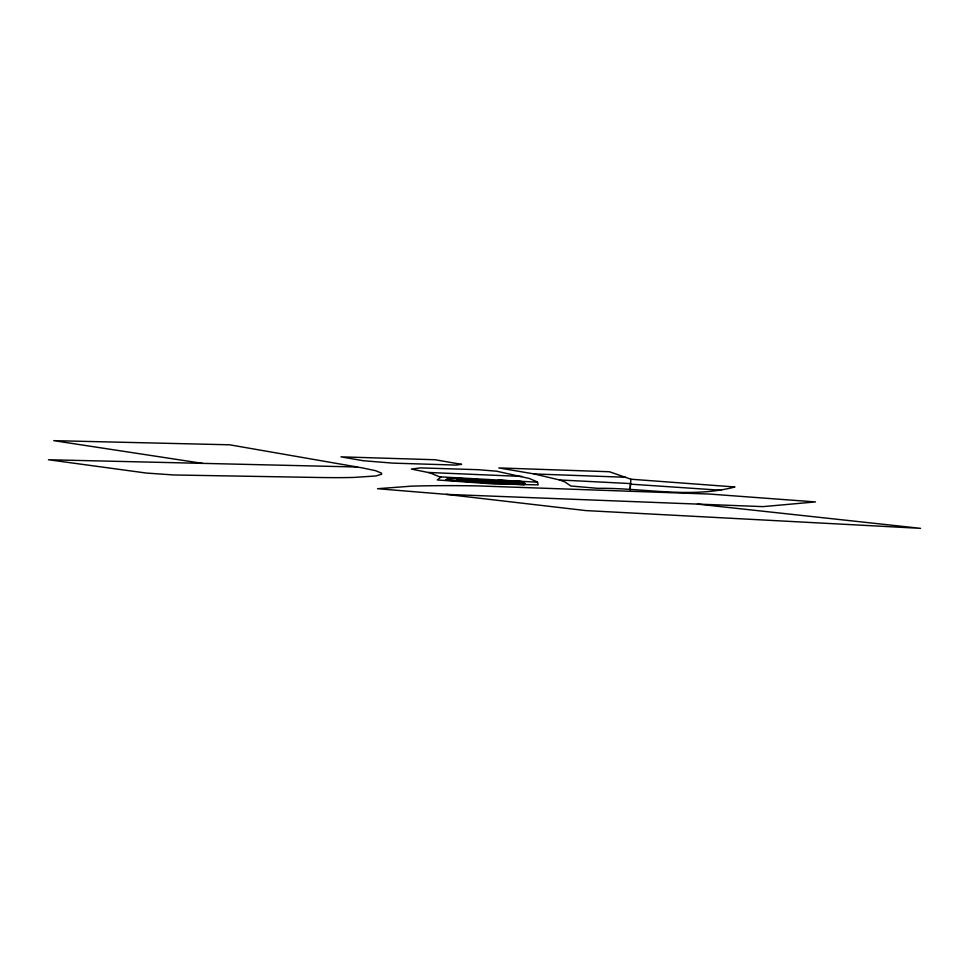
<?xml version="1.0" encoding="UTF-8"?>
<svg xmlns="http://www.w3.org/2000/svg" width="969" height="969" viewBox="0 0 969 969"><rect width="100%" height="100%" fill="white"/><g stroke="black" fill="none" stroke-linecap="round" stroke-linejoin="round"><path stroke-width="1.45" d="M630.916 479.219L630.044 489.999L630.589 483.579L559.501 479.958L534.137 473.95L498.841 467.918L609.453 471.746L630.916 479.219L734.938 486.971C690.267 498.781 643.186 487.71 597.837 488.34L570.802 486.002L564.842 481.884L559.501 479.958M441.161 476.918L437.298 479.958L492.264 483.87L538.195 484.875L537.359 481.944L529.353 478.48L496.564 471.2L478.105 469.699L420.437 467.894L411.365 469.081L429.776 472.787L439.599 476.833L537.565 482.211M465.58 481.423L467.409 479.837M468.633 479.013L448.235 477.947M475.718 481.557L477.063 480.491M486.729 481.133L485.275 482.271L504.595 483.567L506.048 482.429M499.544 481.084L524.229 483.034M514.345 484.137L515.702 483.071M357.222 466.997L48.45 459.742L146.307 473.054L173.923 474.98L317.154 477.463A164.161 9.738 3.6 0 0 353.697 477.438L375.96 475.961L381.616 474.216L381.556 473.163L375.681 470.704L362.406 467.906L229.58 444.795L53.755 440.653L202.557 463.364M494.033 483.325L523.006 484.003L524.58 482.756L448.586 477.669L445.534 480.079L495.474 483.422M534.137 473.95L625.683 477.269M446.212 494.36L762.991 506.63L815.462 501.918L709.502 494.057L476.796 485.869A297.737 17.66 3.6 0 0 411.45 486.159L377.522 488.715L446.212 494.36L585.651 510.566L920.55 528.347L697.426 504.098M428.371 472.472L521.964 476.457M630.516 484.149L721.118 490.253M485.372 482.199L456.399 480.261L457.743 479.195L525.355 483.713L524.011 484.779L504.692 483.495M446.067 479.655L466.113 480.999M498.55 480.079L498.005 480.503L521.734 481.629L498.55 480.079M461.51 464.345L455.83 465.084L392.869 463.121L363.242 460.723L340.967 456.847L435.093 459.742L461.51 464.345"/></g></svg>
